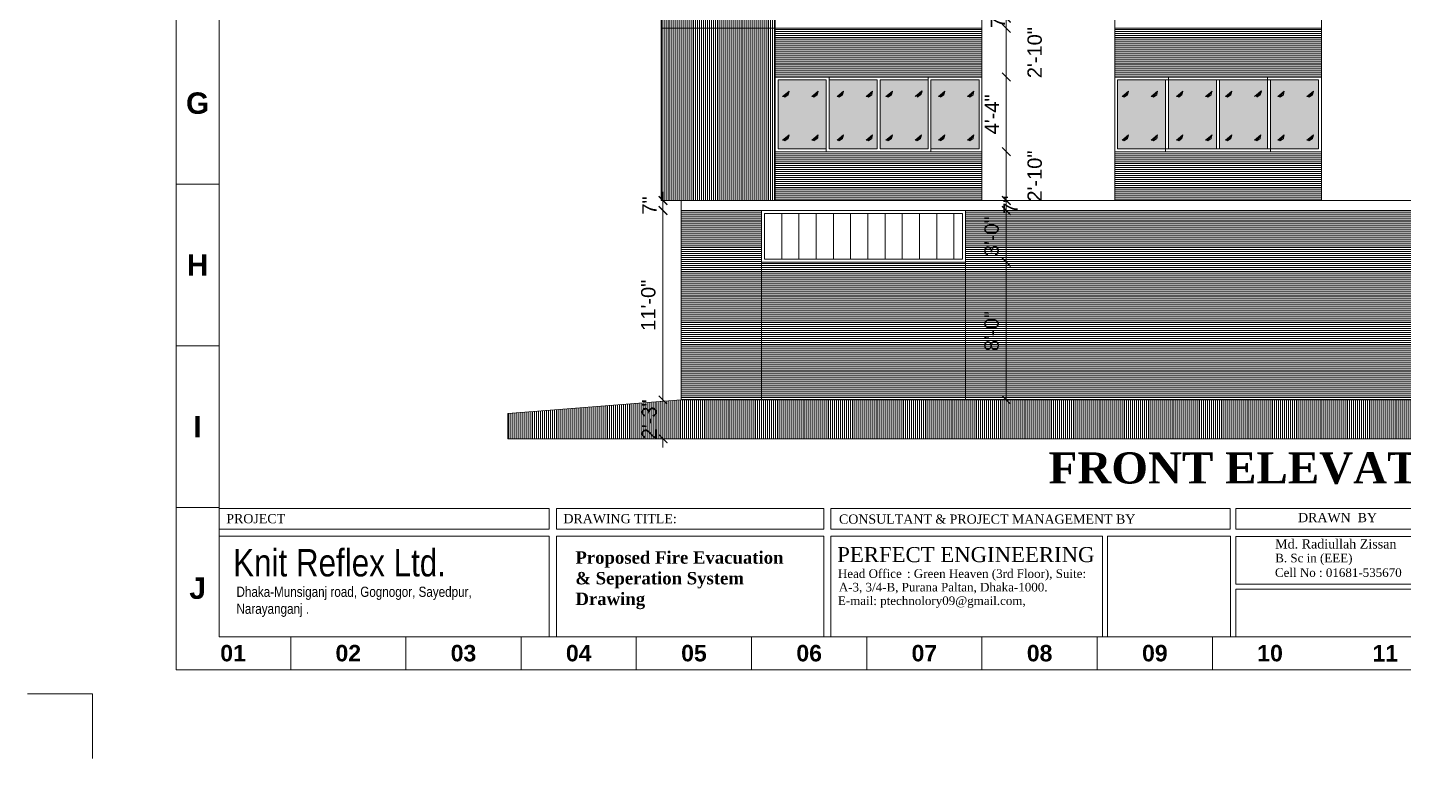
# Model space of a CAD drawing. Header units: inches. Extents: x -250485 to 735580, y -140410 to 288049.
# Drawn here: x 51815 to 52774, y 20956 to 21465 of the extents above; entities that cross this region are included whole.
import ezdxf

# ---------------------------------------------------------------- set-up
doc = ezdxf.new("R2010")
doc.units = ezdxf.units.IN
doc.header["$MEASUREMENT"] = 0
doc.header["$PDMODE"] = 35
doc.layers.get('0').update_dxf_attribs({"lineweight": 0})
doc.layers.get('Defpoints').update_dxf_attribs({"lineweight": 0})
for name, color, linetype, lineweight in [('DIM.', 251, 'Continuous', 5), ('DIM_WORKING', 7, 'Continuous', 0), ('FIX', 251, 'Continuous', 0), ('HATCH', 252, 'Continuous', 0), ('Inline', 7, 'Continuous', 0), ('Layer1', 134, 'Continuous', 0), ('Line.1', 36, 'Continuous', 0), ('Outline', 7, 'Continuous', 0), ('Scale', 7, 'Continuous', 0), ('Scale_Text', 7, 'Continuous', 0), ('Text', 7, 'Continuous', 0), ('TEXT_TITLEBOX', 7, 'Continuous', 13), ('Titelblk', 7, 'Continuous', 25), ('TITLE', 7, 'Continuous', 20), ('window', 140, 'Continuous', 0)]:
    doc.layers.add(name, color=color, linetype=linetype, lineweight=lineweight)
doc.styles.add('10IN', font='arial.ttf', dxfattribs={"height": 10})
doc.styles.add('MONOTEXT', font='txt')
doc.styles.add('SHT-TEXT-1', font='times.ttf', dxfattribs={"height": 12})
doc.styles.get("Standard").update_dxf_attribs({"font": 'arialbd.ttf', "height": 24})
doc.styles.add('SX', font='arial.ttf')
doc.styles.add('TEXT', font='arial.ttf')
doc.dimstyles.new('DIM1', dxfattribs={"dimtxt": 15, "dimasz": 24, "dimexe": 0, "dimexo": 0, "dimgap": 20, "dimtad": 0, "dimdec": 0, "dimzin": 3, "dimdsep": 46, "dimlunit": 3, "dimtxsty": 'SX', "dimblk": 'OPEN30', "dimcen": 0, "dimse1": 1, "dimse2": 1, "dimclrd": 256, "dimclrt": 2, "dimadec": 0, "dimazin": 0, "dimtfac": 1, "dimtdec": 0, "dimtmove": 2, "dimatfit": 0, "dimldrblk": 'OPEN30', "dimfxl": 1, "dimtvp": 1, "dimtolj": 1, "dimtzin": 3, "dimlwd": -1, "dimarcsym": 0})
pattern_1 = [(0, (52632.9647, 21422.827), (4e-16, 1.375), [])]
pattern_2 = [(0, (50812.0583, 21479.8047), (4e-16, 1.375), [])]

# ---------------------------------------------------------------- blocks, each defined once
blk = doc.blocks.new('_ArchTick')
at = {"color": 0, "linetype": 'ByBlock', "const_width": 0.15}
blk.add_lwpolyline([(-0.5, -0.5), (0.5, 0.5)], dxfattribs=at)
blk = doc.blocks.new('*D436')
at = {"layer": 'Defpoints', "color": 0, "ltscale": 30, "transparency": 16777216}
for p in [(52258.22, 21205.92), (52270.96, 21205.92), (52265.98, 21178.92)]:
    blk.add_point(p, dxfattribs=at)
at = {"layer": 'DIM_WORKING', "ltscale": 30, "transparency": 16777216}
for p, q in [((52258.22, 21205.92), (52258.22, 21211.92)), ((52258.22, 21178.92), (52258.22, 21205.92)), ((52258.22, 21178.92), (52258.22, 21172.92))]:
    blk.add_line(p, q, dxfattribs=at)
at = {"layer": 'DIM_WORKING', "ltscale": 30, "transparency": 16777216, "xscale": 6, "yscale": 6, "zscale": 6}
for p, rotation in [((52258.22, 21205.92), 270), ((52258.22, 21178.92), 90)]:
    blk.add_blockref('_ArchTick', p, dxfattribs=dict(at, rotation=rotation))
at = {"layer": 'DIM_WORKING', "ltscale": 30, "transparency": 16777216, "insert": (52248.61, 21192.42), "char_height": 10, "attachment_point": 5, "rotation": 90, "style": '10IN'}
blk.add_mtext('\\A1;2\'-3"', dxfattribs=at)
blk = doc.blocks.new('*D437')
at = {"layer": 'Defpoints', "color": 0, "ltscale": 30, "transparency": 16777216}
for p in [(52258.22, 21337.92), (52270.96, 21337.92), (52270.96, 21205.92)]:
    blk.add_point(p, dxfattribs=at)
at = {"layer": 'DIM_WORKING', "ltscale": 30, "transparency": 16777216}
blk.add_line((52258.22, 21205.92), (52258.22, 21337.92), dxfattribs=at)
at = {"layer": 'DIM_WORKING', "ltscale": 30, "transparency": 16777216, "xscale": 6, "yscale": 6, "zscale": 6}
for p, rotation in [((52258.22, 21337.92), 90), ((52258.22, 21205.92), 270)]:
    blk.add_blockref('_ArchTick', p, dxfattribs=dict(at, rotation=rotation))
at = {"layer": 'DIM_WORKING', "ltscale": 30, "transparency": 16777216, "insert": (52248.01, 21271.92), "char_height": 10, "attachment_point": 5, "rotation": 90, "style": '10IN'}
blk.add_mtext('\\A1;11\'-0"', dxfattribs=at)
blk = doc.blocks.new('*D438')
at = {"layer": 'Defpoints', "color": 0, "ltscale": 30, "transparency": 16777216}
for p in [(52258.22, 21344.92), (52270.96, 21344.92), (52270.96, 21337.92)]:
    blk.add_point(p, dxfattribs=at)
at = {"layer": 'DIM_WORKING', "ltscale": 30, "transparency": 16777216}
for p, q in [((52258.22, 21344.92), (52258.22, 21350.92)), ((52258.22, 21337.92), (52258.22, 21344.92)), ((52258.22, 21337.92), (52258.22, 21331.92))]:
    blk.add_line(p, q, dxfattribs=at)
at = {"layer": 'DIM_WORKING', "ltscale": 30, "transparency": 16777216, "xscale": 6, "yscale": 6, "zscale": 6}
for p, rotation in [((52258.22, 21344.92), 270), ((52258.22, 21337.92), 90)]:
    blk.add_blockref('_ArchTick', p, dxfattribs=dict(at, rotation=rotation))
at = {"layer": 'DIM_WORKING', "ltscale": 30, "transparency": 16777216, "insert": (52248.72, 21341.42), "char_height": 10, "attachment_point": 5, "rotation": 90, "style": '10IN'}
blk.add_mtext('\\A1;7"', dxfattribs=at)
blk = doc.blocks.new('*D447')
at = {"layer": 'Defpoints', "color": 0, "ltscale": 30, "transparency": 16777216}
for p in [(52468.96, 21301.92), (52497.43, 21301.92), (52468.96, 21205.92)]:
    blk.add_point(p, dxfattribs=at)
at = {"layer": 'DIM_WORKING', "ltscale": 30, "transparency": 16777216}
blk.add_line((52497.43, 21205.92), (52497.43, 21301.92), dxfattribs=at)
at = {"layer": 'DIM_WORKING', "ltscale": 30, "transparency": 16777216, "xscale": 6, "yscale": 6, "zscale": 6}
for p, rotation in [((52497.43, 21301.92), 90), ((52497.43, 21205.92), 270)]:
    blk.add_blockref('_ArchTick', p, dxfattribs=dict(at, rotation=rotation))
at = {"layer": 'DIM_WORKING', "ltscale": 30, "transparency": 16777216, "insert": (52487.22, 21253.92), "char_height": 10, "attachment_point": 5, "rotation": 90, "style": '10IN'}
blk.add_mtext('\\A1;8\'-0"', dxfattribs=at)
blk = doc.blocks.new('*D448')
at = {"layer": 'Defpoints', "color": 0, "ltscale": 30, "transparency": 16777216}
for p in [(52468.96, 21337.92), (52497.43, 21337.92), (52468.96, 21301.92)]:
    blk.add_point(p, dxfattribs=at)
at = {"layer": 'DIM_WORKING', "ltscale": 30, "transparency": 16777216}
blk.add_line((52497.43, 21301.92), (52497.43, 21337.92), dxfattribs=at)
at = {"layer": 'DIM_WORKING', "ltscale": 30, "transparency": 16777216, "xscale": 6, "yscale": 6, "zscale": 6}
for p, rotation in [((52497.43, 21337.92), 90), ((52497.43, 21301.92), 270)]:
    blk.add_blockref('_ArchTick', p, dxfattribs=dict(at, rotation=rotation))
at = {"layer": 'DIM_WORKING', "ltscale": 30, "transparency": 16777216, "insert": (52487.22, 21319.92), "char_height": 10, "attachment_point": 5, "rotation": 90, "style": '10IN'}
blk.add_mtext('\\A1;3\'-0"', dxfattribs=at)
blk = doc.blocks.new('*D449')
at = {"layer": 'Defpoints', "color": 0, "ltscale": 30, "transparency": 16777216}
for p in [(52480.46, 21344.92), (52497.43, 21344.92), (52468.96, 21337.92)]:
    blk.add_point(p, dxfattribs=at)
at = {"layer": 'DIM_WORKING', "ltscale": 30, "transparency": 16777216}
blk.add_line((52497.43, 21337.92), (52497.43, 21344.92), dxfattribs=at)
at = {"layer": 'DIM_WORKING', "ltscale": 30, "transparency": 16777216, "xscale": 6, "yscale": 6, "zscale": 6}
for p, rotation in [((52497.43, 21344.92), 90), ((52497.43, 21337.92), 270)]:
    blk.add_blockref('_ArchTick', p, dxfattribs=dict(at, rotation=rotation))
at = {"layer": 'DIM_WORKING', "ltscale": 30, "transparency": 16777216, "insert": (52500.43, 21341.92), "char_height": 10, "attachment_point": 5, "rotation": 90, "style": '10IN'}
blk.add_mtext('\\A1;7"', dxfattribs=at)
blk = doc.blocks.new('*D450')
at = {"layer": 'Defpoints', "color": 0, "ltscale": 30, "transparency": 16777216}
for p in [(52480.46, 21378.92), (52497.43, 21378.92), (52480.46, 21344.92)]:
    blk.add_point(p, dxfattribs=at)
at = {"layer": 'DIM_WORKING', "ltscale": 30, "transparency": 16777216}
for p, q in [((52497.43, 21378.92), (52497.43, 21384.92)), ((52497.43, 21344.92), (52497.43, 21378.92)), ((52497.43, 21344.92), (52497.43, 21338.92))]:
    blk.add_line(p, q, dxfattribs=at)
at = {"layer": 'DIM_WORKING', "ltscale": 30, "transparency": 16777216, "xscale": 6, "yscale": 6, "zscale": 6}
for p, rotation in [((52497.43, 21378.92), 270), ((52497.43, 21344.92), 90)]:
    blk.add_blockref('_ArchTick', p, dxfattribs=dict(at, rotation=rotation))
at = {"layer": 'DIM_WORKING', "ltscale": 30, "transparency": 16777216, "insert": (52517.25, 21361.92), "char_height": 10, "attachment_point": 5, "rotation": 90, "style": '10IN'}
blk.add_mtext('\\A1;2\'-10"', dxfattribs=at)
blk = doc.blocks.new('*D451')
at = {"layer": 'Defpoints', "color": 0, "ltscale": 30, "transparency": 16777216}
for p in [(52480.46, 21430.92), (52497.43, 21430.92), (52480.46, 21378.92)]:
    blk.add_point(p, dxfattribs=at)
at = {"layer": 'DIM_WORKING', "ltscale": 30, "transparency": 16777216}
blk.add_line((52497.43, 21378.92), (52497.43, 21430.92), dxfattribs=at)
at = {"layer": 'DIM_WORKING', "ltscale": 30, "transparency": 16777216, "xscale": 6, "yscale": 6, "zscale": 6}
for p, rotation in [((52497.43, 21430.92), 90), ((52497.43, 21378.92), 270)]:
    blk.add_blockref('_ArchTick', p, dxfattribs=dict(at, rotation=rotation))
at = {"layer": 'DIM_WORKING', "ltscale": 30, "transparency": 16777216, "insert": (52487.43, 21404.92), "char_height": 10, "attachment_point": 5, "rotation": 90, "style": '10IN'}
blk.add_mtext('\\A1;4\'-4"', dxfattribs=at)
blk = doc.blocks.new('*D452')
at = {"layer": 'Defpoints', "color": 0, "ltscale": 30, "transparency": 16777216}
for p in [(52480.46, 21464.92), (52497.43, 21464.92), (52480.46, 21430.92)]:
    blk.add_point(p, dxfattribs=at)
at = {"layer": 'DIM_WORKING', "ltscale": 30, "transparency": 16777216}
for p, q in [((52497.43, 21464.92), (52497.43, 21470.92)), ((52497.43, 21430.92), (52497.43, 21464.92)), ((52497.43, 21430.92), (52497.43, 21424.92))]:
    blk.add_line(p, q, dxfattribs=at)
at = {"layer": 'DIM_WORKING', "ltscale": 30, "transparency": 16777216, "xscale": 6, "yscale": 6, "zscale": 6}
for p, rotation in [((52497.43, 21464.92), 270), ((52497.43, 21430.92), 90)]:
    blk.add_blockref('_ArchTick', p, dxfattribs=dict(at, rotation=rotation))
at = {"layer": 'DIM_WORKING', "ltscale": 30, "transparency": 16777216, "insert": (52517.25, 21447.92), "char_height": 10, "attachment_point": 5, "rotation": 90, "style": '10IN'}
blk.add_mtext('\\A1;2\'-10"', dxfattribs=at)
blk = doc.blocks.new('*D453')
at = {"layer": 'Defpoints', "color": 0, "ltscale": 30, "transparency": 16777216}
for p in [(52480.46, 21471.92), (52497.43, 21471.92), (52480.46, 21464.92)]:
    blk.add_point(p, dxfattribs=at)
at = {"layer": 'DIM_WORKING', "ltscale": 30, "transparency": 16777216}
blk.add_line((52497.43, 21464.92), (52497.43, 21471.92), dxfattribs=at)
at = {"layer": 'DIM_WORKING', "ltscale": 30, "transparency": 16777216, "xscale": 6, "yscale": 6, "zscale": 6}
for p, rotation in [((52497.43, 21471.92), 90), ((52497.43, 21464.92), 270)]:
    blk.add_blockref('_ArchTick', p, dxfattribs=dict(at, rotation=rotation))
at = {"layer": 'DIM_WORKING', "ltscale": 30, "transparency": 16777216, "insert": (52491.59, 21471.34), "char_height": 10, "attachment_point": 5, "rotation": 90, "style": '10IN'}
blk.add_mtext('\\A1;7"', dxfattribs=at)
blk = doc.blocks.new('PAGE')
at = {"layer": 'Inline', "color": 252, "lineweight": 15}
blk.add_lwpolyline([(178051640.63, 22656441.11), (178051640.63, 22657235.79), (178050505.36, 22657235.79), (178050505.36, 22656441.11)], close=True, dxfattribs=at)
at = {"layer": 'Outline', "color": 252, "lineweight": 15}
blk.add_line((178050483.42, 22656424.24), (178051662.57, 22656424.24), dxfattribs=at)
blk.add_lwpolyline([(178050483.42, 22657252.66), (178050483.42, 22656424.24)], dxfattribs=at)
at = {"layer": 'Scale', "color": 252, "lineweight": 9}
for p, q in [((178050483.42, 22656672.88), (178050505.36, 22656672.88)), ((178050483.42, 22656590.1), (178050505.36, 22656590.1)), ((178050483.42, 22656507.32), (178050505.36, 22656507.32)), ((178050542.02, 22656424.24), (178050542.02, 22656441.11)), ((178050601.02, 22656424.24), (178050601.02, 22656441.11)), ((178050660.01, 22656424.24), (178050660.01, 22656441.11)), ((178050719.01, 22656424.24), (178050719.01, 22656441.11)), ((178050778.01, 22656424.24), (178050778.01, 22656441.11)), ((178050837.01, 22656424.24), (178050837.01, 22656441.11)), ((178050896, 22656424.24), (178050896, 22656441.11)), ((178050955, 22656424.24), (178050955, 22656441.11)), ((178051014, 22656424.24), (178051014, 22656441.11))]:
    blk.add_line(p, q, dxfattribs=at)
at = {"layer": 'Scale_Text', "color": 252, "lineweight": 13, "attachment_point": 5}
for s, insert, char_height, width in [('G', (178050494.39, 22656714.27), 10.97, 8.3603), ('H', (178050494.39, 22656631.49), 10.97, 8.3603), ('I', (178050494.39, 22656548.71), 10.97, 8.3603), ('J', (178050494.39, 22656465.93), 10.97, 8.3603), ('01', (178050512.52, 22656432.67), 8.435, 2.5102), ('02', (178050571.52, 22656432.67), 8.435, 2.5102), ('03', (178050630.51, 22656432.67), 8.435, 2.5102), ('04', (178050689.51, 22656432.67), 8.435, 2.5102), ('05', (178050748.51, 22656432.67), 8.435, 2.5102), ('06', (178050807.51, 22656432.67), 8.435, 2.5102), ('07', (178050866.5, 22656432.67), 8.435, 2.5102), ('08', (178050925.5, 22656432.67), 8.435, 2.5102), ('09', (178050984.5, 22656432.67), 8.435, 2.5102), ('10', (178051043.5, 22656432.67), 8.435, 2.5102), ('11', (178051102.49, 22656432.67), 8.435, 2.5102)]:
    blk.add_mtext(s, dxfattribs=dict(at, insert=insert, char_height=char_height, width=width))
blk = doc.blocks.new('Title')
at = {"layer": 'Defpoints', "color": 1, "ltscale": 10}
blk.add_lwpolyline([(-102338.3, -88042.4), (-102338.3, -87942.4), (-102438.3, -87942.4)], dxfattribs=at)
at = {"layer": 'Titelblk', "color": 3, "linetype": 'Continuous', "lineweight": 0, "xscale": 3.014611567961765, "yscale": 3.014611567959946, "zscale": 3.014611567966516}
blk.add_blockref('PAGE', (-536855255.8, -68388224), dxfattribs=at)

msp = doc.modelspace()

# ---------------------------------------------------------------- hatches: boundary and pattern name
at = {"layer": 'DIM_WORKING', "ltscale": 30}
h = msp.add_hatch(color=256, dxfattribs=at)
h.set_gradient(color1=(191, 203, 212), one_color=1, tint=1, name='CURVED')
h.paths.add_polyline_path([(52371.96, 21428.92), (52338.46, 21428.92), (52338.46, 21380.92), (52371.96, 21380.92)])
h.paths.add_polyline_path([(52361.86, 21417.38), (52366.35, 21421.04), (52366.1, 21419.87), (52365.71, 21418.64), (52363.41, 21416.84), (52362.97, 21417.4)], flags=16)
h.paths.add_polyline_path([(52345.44, 21418.64), (52343.15, 21416.84), (52342.7, 21417.4), (52341.59, 21417.38), (52346.08, 21421.04), (52345.84, 21419.87)], flags=16)
h.paths.add_polyline_path([(52366.35, 21390.6), (52366.1, 21389.43), (52366.1, 21388.52), (52365.71, 21388.2), (52363.41, 21386.4), (52362.98, 21386.97), (52361.9, 21386.97)], flags=16)
h.paths.add_polyline_path([(52346.08, 21390.6), (52345.84, 21389.43), (52345.44, 21388.2), (52343.15, 21386.4), (52342.7, 21386.96), (52341.59, 21386.94)], flags=16)
h.paths.add_polyline_path([(52373.96, 21380.92), (52407.46, 21380.92), (52407.46, 21428.92), (52373.96, 21428.92)])
h.paths.add_polyline_path([(52381.06, 21416.84), (52380.61, 21417.4), (52379.51, 21417.38), (52383.99, 21421.04), (52383.75, 21419.87), (52383.35, 21418.64)], flags=16)
h.paths.add_polyline_path([(52383.99, 21390.6), (52383.75, 21389.43), (52383.35, 21388.2), (52381.06, 21386.4), (52380.61, 21386.96), (52379.51, 21386.94)], flags=16)
h.paths.add_polyline_path([(52399.77, 21417.38), (52404.26, 21421.04), (52404.02, 21419.87), (52403.62, 21418.64), (52401.33, 21416.84), (52400.88, 21417.4)], flags=16)
h.paths.add_polyline_path([(52399.77, 21386.94), (52404.26, 21390.6), (52404.02, 21389.43), (52403.62, 21388.2), (52401.33, 21386.4), (52400.88, 21386.96)], flags=16)
h.paths.add_polyline_path([(52409.46, 21380.92), (52442.96, 21380.92), (52442.96, 21428.92), (52409.46, 21428.92)])
h.paths.add_polyline_path([(52418.08, 21390.6), (52417.84, 21389.43), (52417.44, 21388.2), (52415.15, 21386.4), (52414.7, 21386.96), (52413.6, 21386.94)], flags=16)
h.paths.add_polyline_path([(52415.15, 21416.84), (52414.7, 21417.4), (52413.6, 21417.38), (52418.08, 21421.04), (52417.84, 21419.87), (52417.44, 21418.64)], flags=16)
h.paths.add_polyline_path([(52438.12, 21418.98), (52435.83, 21417.17), (52435.42, 21416.84), (52437.71, 21418.64)], flags=16)
h.paths.add_polyline_path([(52433.87, 21386.94), (52438.35, 21390.6), (52438.11, 21389.43), (52437.71, 21388.2), (52435.42, 21386.4), (52434.97, 21386.96)], flags=16)
h.paths.add_polyline_path([(52478.46, 21428.92), (52444.96, 21428.92), (52444.96, 21380.92), (52478.46, 21380.92)])
h.paths.add_polyline_path([(52454.63, 21390.6), (52454.38, 21389.43), (52453.99, 21388.2), (52451.69, 21386.4), (52451.25, 21386.96), (52450.14, 21386.94)], flags=16)
h.paths.add_polyline_path([(52474.89, 21390.6), (52474.65, 21389.43), (52474.25, 21388.2), (52471.96, 21386.4), (52471.52, 21386.96), (52470.41, 21386.94)], flags=16)
h.paths.add_polyline_path([(52470.41, 21417.38), (52474.89, 21421.04), (52474.65, 21419.87), (52474.25, 21418.64), (52471.96, 21416.84), (52471.52, 21417.4)], flags=16)
h.paths.add_polyline_path([(52451.69, 21416.84), (52451.25, 21417.4), (52450.14, 21417.38), (52454.63, 21421.04), (52454.38, 21419.87), (52453.99, 21418.64)], flags=16)
h = msp.add_hatch(color=256, dxfattribs=at)
h.set_gradient(color1=(191, 203, 212), one_color=1, tint=1, name='CURVED')
h.paths.add_polyline_path([(52608.46, 21428.92), (52574.96, 21428.92), (52574.96, 21380.92), (52608.46, 21380.92)])
h.paths.add_polyline_path([(52598.36, 21417.38), (52602.85, 21421.04), (52602.6, 21419.87), (52602.21, 21418.64), (52599.91, 21416.84), (52599.47, 21417.4)], flags=16)
h.paths.add_polyline_path([(52581.94, 21418.64), (52579.65, 21416.84), (52579.2, 21417.4), (52578.09, 21417.38), (52582.58, 21421.04), (52582.34, 21419.87)], flags=16)
h.paths.add_polyline_path([(52602.85, 21390.6), (52602.6, 21389.43), (52602.6, 21388.52), (52602.21, 21388.2), (52599.91, 21386.4), (52599.48, 21386.97), (52598.4, 21386.97)], flags=16)
h.paths.add_polyline_path([(52582.58, 21390.6), (52582.34, 21389.43), (52581.94, 21388.2), (52579.65, 21386.4), (52579.2, 21386.96), (52578.09, 21386.94)], flags=16)
h.paths.add_polyline_path([(52610.46, 21380.92), (52643.96, 21380.92), (52643.96, 21428.92), (52610.46, 21428.92)])
h.paths.add_polyline_path([(52617.56, 21416.84), (52617.11, 21417.4), (52616.01, 21417.38), (52620.49, 21421.04), (52620.25, 21419.87), (52619.85, 21418.64)], flags=16)
h.paths.add_polyline_path([(52620.49, 21390.6), (52620.25, 21389.43), (52619.85, 21388.2), (52617.56, 21386.4), (52617.11, 21386.96), (52616.01, 21386.94)], flags=16)
h.paths.add_polyline_path([(52636.27, 21417.38), (52640.76, 21421.04), (52640.52, 21419.87), (52640.12, 21418.64), (52637.83, 21416.84), (52637.38, 21417.4)], flags=16)
h.paths.add_polyline_path([(52636.27, 21386.94), (52640.76, 21390.6), (52640.52, 21389.43), (52640.12, 21388.2), (52637.83, 21386.4), (52637.38, 21386.96)], flags=16)
h.paths.add_polyline_path([(52645.96, 21380.92), (52679.46, 21380.92), (52679.46, 21428.92), (52645.96, 21428.92)])
h.paths.add_polyline_path([(52654.58, 21390.6), (52654.34, 21389.43), (52653.94, 21388.2), (52651.65, 21386.4), (52651.2, 21386.96), (52650.1, 21386.94)], flags=16)
h.paths.add_polyline_path([(52651.65, 21416.84), (52651.2, 21417.4), (52650.1, 21417.38), (52654.58, 21421.04), (52654.34, 21419.87), (52653.94, 21418.64)], flags=16)
h.paths.add_polyline_path([(52674.62, 21418.98), (52672.33, 21417.17), (52671.92, 21416.84), (52674.21, 21418.64)], flags=16)
h.paths.add_polyline_path([(52670.37, 21386.94), (52674.85, 21390.6), (52674.61, 21389.43), (52674.21, 21388.2), (52671.92, 21386.4), (52671.47, 21386.96)], flags=16)
h.paths.add_polyline_path([(52714.96, 21428.92), (52681.46, 21428.92), (52681.46, 21380.92), (52714.96, 21380.92)])
h.paths.add_polyline_path([(52691.13, 21390.6), (52690.88, 21389.43), (52690.49, 21388.2), (52688.19, 21386.4), (52687.75, 21386.96), (52686.64, 21386.94)], flags=16)
h.paths.add_polyline_path([(52711.39, 21390.6), (52711.15, 21389.43), (52710.75, 21388.2), (52708.46, 21386.4), (52708.02, 21386.96), (52706.91, 21386.94)], flags=16)
h.paths.add_polyline_path([(52706.91, 21417.38), (52711.39, 21421.04), (52711.15, 21419.87), (52710.75, 21418.64), (52708.46, 21416.84), (52708.02, 21417.4)], flags=16)
h.paths.add_polyline_path([(52688.19, 21416.84), (52687.75, 21417.4), (52686.64, 21417.38), (52691.13, 21421.04), (52690.88, 21419.87), (52690.49, 21418.64)], flags=16)
at = {"layer": 'FIX', "ltscale": 30}
h = msp.add_hatch(dxfattribs=at)
h.set_pattern_fill('ANSI31', color=256, scale=11, angle=225, style=0)
h.set_pattern_definition([(270, (46690.2133, 17952.7787), (1.375, -3e-16), [])])
h.paths.add_polyline_path([(52336.46, 21972.92), (52256.96, 21972.92), (52256.96, 21344.92), (52336.46, 21344.92)])
h = msp.add_hatch(dxfattribs=at)
h.set_pattern_fill('ANSI31', color=256, scale=11, angle=315, style=0)
h.set_pattern_definition(pattern_1)
h.paths.add_polyline_path([(52480.46, 21464.92), (52336.46, 21464.92), (52336.46, 21430.92), (52480.46, 21430.92)])
h = msp.add_hatch(dxfattribs=at)
h.set_pattern_fill('ANSI31', color=256, scale=11, angle=315, style=0)
h.set_pattern_definition(pattern_1)
h.paths.add_polyline_path([(52480.46, 21378.92), (52336.46, 21378.92), (52336.46, 21344.92), (52480.46, 21344.92)])
h.paths.add_polyline_path([(52716.96, 21378.92), (52572.96, 21378.92), (52572.96, 21344.92), (52716.96, 21344.92)])
h.paths.add_polyline_path([(52716.96, 21464.92), (52572.96, 21464.92), (52572.96, 21430.92), (52716.96, 21430.92)])
h.paths.add_polyline_path([(52841.71, 21464.92), (52787.25, 21464.92), (52787.25, 21430.92), (52841.71, 21430.92)])
h.paths.add_polyline_path([(52841.71, 21378.92), (52787.25, 21378.92), (52787.25, 21344.92), (52841.71, 21344.92)])
h = msp.add_hatch(dxfattribs=at)
h.set_pattern_fill('ANSI31', color=256, scale=11, angle=315, style=0)
h.set_pattern_definition(pattern_2)
h.paths.add_polyline_path([(52326.96, 21205.92), (52468.96, 21205.92), (52468.96, 21301.92), (52326.96, 21301.92)])
h.paths.add_polyline_path([(52326.96, 21337.92), (52270.96, 21337.92), (52270.96, 21205.92), (52326.96, 21205.92)])
h = msp.add_hatch(dxfattribs=at)
h.set_pattern_fill('ANSI31', color=256, scale=11, angle=315, style=0)
h.set_pattern_definition(pattern_2)
h.paths.add_polyline_path([(52846.71, 21294.92), (52846.71, 21337.92), (52468.96, 21337.92), (52468.96, 21301.92), (52468.96, 21205.92), (52846.71, 21205.92)])
at = {"layer": 'Line.1', "ltscale": 30}
h = msp.add_hatch(dxfattribs=at)
h.set_pattern_fill('ANSI31', color=256, scale=11, angle=225, style=0)
h.set_pattern_definition([(270, (45913.8986, 17852.3837), (1.375, -3e-16), [])])
h.paths.add_polyline_path([(52270.96, 21205.92), (52150.07, 21196.41), (52150.07, 21178.92), (53177.15, 21178.92), (53022.96, 21205.92)])

# ---------------------------------------------------------------- linework, layer by layer
at = {"layer": 'DIM_WORKING', "ltscale": 30}
for p, q in [((52270.96, 21205.92), (52270.96, 21337.92)), ((52326.96, 21205.92), (52326.96, 21337.92)), ((52468.96, 21205.92), (52468.96, 21337.92))]:
    msp.add_line(p, q, dxfattribs=at)
msp.add_lwpolyline([(52270.96, 21205.92), (53022.96, 21205.92)], dxfattribs=at)
at = {"layer": 'FIX', "ltscale": 30}
for points in [[(52336.46, 21344.92), (52256.96, 21344.92), (52256.96, 21972.92), (52336.46, 21972.92)], [(52572.96, 21344.92), (52480.46, 21344.92), (52480.46, 21972.92), (52572.96, 21972.92)], [(52787.25, 21972.92), (52716.96, 21972.92), (52716.96, 21344.92), (52787.25, 21344.92)]]:
    msp.add_lwpolyline(points, close=True, dxfattribs=at)
at = {"layer": 'HATCH', "ltscale": 30}
for p, q in [((52256.96, 21344.92), (52256.96, 21471.92)), ((52336.46, 21344.92), (52336.46, 21464.92)), ((52480.46, 21344.92), (52480.46, 21464.92)), ((52572.96, 21344.92), (52572.96, 21464.92)), ((52716.96, 21344.92), (52716.96, 21464.92))]:
    msp.add_line(p, q, dxfattribs=at)
for points in [[(52256.96, 21464.92), (52480.46, 21464.92)], [(52572.96, 21464.92), (52716.96, 21464.92)], [(52256.96, 21344.92), (53022.96, 21344.92)], [(52270.96, 21344.92), (53022.96, 21344.92)]]:
    msp.add_lwpolyline(points, dxfattribs=at)
msp.add_lwpolyline([(53022.96, 21344.92), (52270.96, 21344.92), (52270.96, 21337.92), (53022.96, 21337.92)], close=True, dxfattribs=at)
at = {"layer": 'Layer1', "ltscale": 30}
for p, q in [((52341.59, 21417.38), (52346.08, 21421.04)), ((52342.71, 21417.41), (52345.84, 21419.87)), ((52343.15, 21416.84), (52345.44, 21418.64)), ((52345.84, 21419.87), (52345.44, 21418.64)), ((52346.08, 21421.04), (52345.84, 21419.87)), ((52361.86, 21417.38), (52366.35, 21421.04)), ((52361.86, 21417.38), (52366.35, 21421.04)), ((52362.98, 21417.41), (52366.1, 21419.87)), ((52362.98, 21417.41), (52366.1, 21419.87)), ((52363.41, 21416.84), (52365.71, 21418.64)), ((52363.41, 21416.84), (52365.71, 21418.64)), ((52366.1, 21419.87), (52365.71, 21418.64)), ((52366.35, 21421.04), (52366.1, 21419.87)), ((52379.51, 21417.38), (52383.99, 21421.04)), ((52379.51, 21417.38), (52383.99, 21421.04)), ((52380.62, 21417.41), (52383.75, 21419.87)), ((52380.62, 21417.41), (52383.75, 21419.87)), ((52381.06, 21416.84), (52383.35, 21418.64)), ((52381.06, 21416.84), (52383.35, 21418.64)), ((52383.75, 21419.87), (52383.35, 21418.64)), ((52383.99, 21421.04), (52383.75, 21419.87)), ((52399.77, 21417.38), (52404.26, 21421.04)), ((52399.77, 21417.38), (52404.26, 21421.04)), ((52400.89, 21417.41), (52404.02, 21419.87)), ((52400.89, 21417.41), (52404.02, 21419.87)), ((52401.33, 21416.84), (52403.62, 21418.64)), ((52401.33, 21416.84), (52403.62, 21418.64)), ((52404.02, 21419.87), (52403.62, 21418.64)), ((52404.26, 21421.04), (52404.02, 21419.87)), ((52413.6, 21417.38), (52418.08, 21421.04)), ((52413.6, 21417.38), (52418.08, 21421.04)), ((52414.71, 21417.41), (52417.84, 21419.87)), ((52414.71, 21417.41), (52417.84, 21419.87)), ((52415.15, 21416.84), (52417.44, 21418.64)), ((52415.15, 21416.84), (52417.44, 21418.64)), ((52417.84, 21419.87), (52417.44, 21418.64)), ((52418.08, 21421.04), (52417.84, 21419.87)), ((52433.87, 21417.38), (52438.35, 21421.04)), ((52434.28, 21417.72), (52438.76, 21421.38)), ((52434.98, 21417.41), (52438.11, 21419.87)), ((52435.39, 21417.74), (52438.52, 21420.21)), ((52435.42, 21416.84), (52437.71, 21418.64)), ((52435.83, 21417.17), (52438.12, 21418.98)), ((52438.52, 21420.21), (52438.12, 21418.98)), ((52438.76, 21421.38), (52438.52, 21420.21)), ((52450.14, 21417.38), (52454.63, 21421.04)), ((52450.14, 21417.38), (52454.63, 21421.04)), ((52451.26, 21417.41), (52454.38, 21419.87)), ((52451.26, 21417.41), (52454.38, 21419.87)), ((52451.69, 21416.84), (52453.99, 21418.64)), ((52451.69, 21416.84), (52453.99, 21418.64)), ((52454.38, 21419.87), (52453.99, 21418.64)), ((52454.63, 21421.04), (52454.38, 21419.87)), ((52470.41, 21417.38), (52474.89, 21421.04)), ((52470.41, 21417.38), (52474.89, 21421.04)), ((52471.53, 21417.41), (52474.65, 21419.87)), ((52471.53, 21417.41), (52474.65, 21419.87)), ((52471.96, 21416.84), (52474.25, 21418.64)), ((52471.96, 21416.84), (52474.25, 21418.64)), ((52474.65, 21419.87), (52474.25, 21418.64)), ((52474.89, 21421.04), (52474.65, 21419.87)), ((52578.09, 21417.38), (52582.58, 21421.04)), ((52579.21, 21417.41), (52582.34, 21419.87)), ((52579.65, 21416.84), (52581.94, 21418.64)), ((52582.34, 21419.87), (52581.94, 21418.64)), ((52582.58, 21421.04), (52582.34, 21419.87)), ((52598.36, 21417.38), (52602.85, 21421.04)), ((52598.36, 21417.38), (52602.85, 21421.04)), ((52599.48, 21417.41), (52602.6, 21419.87)), ((52599.48, 21417.41), (52602.6, 21419.87)), ((52599.91, 21416.84), (52602.21, 21418.64)), ((52599.91, 21416.84), (52602.21, 21418.64)), ((52602.6, 21419.87), (52602.21, 21418.64)), ((52602.85, 21421.04), (52602.6, 21419.87)), ((52616.01, 21417.38), (52620.49, 21421.04)), ((52616.01, 21417.38), (52620.49, 21421.04)), ((52617.12, 21417.41), (52620.25, 21419.87)), ((52617.12, 21417.41), (52620.25, 21419.87)), ((52617.56, 21416.84), (52619.85, 21418.64)), ((52617.56, 21416.84), (52619.85, 21418.64)), ((52620.25, 21419.87), (52619.85, 21418.64)), ((52620.49, 21421.04), (52620.25, 21419.87)), ((52636.27, 21417.38), (52640.76, 21421.04)), ((52636.27, 21417.38), (52640.76, 21421.04)), ((52637.39, 21417.41), (52640.52, 21419.87)), ((52637.39, 21417.41), (52640.52, 21419.87)), ((52637.83, 21416.84), (52640.12, 21418.64)), ((52637.83, 21416.84), (52640.12, 21418.64)), ((52640.52, 21419.87), (52640.12, 21418.64)), ((52640.76, 21421.04), (52640.52, 21419.87)), ((52650.1, 21417.38), (52654.58, 21421.04)), ((52650.1, 21417.38), (52654.58, 21421.04)), ((52651.21, 21417.41), (52654.34, 21419.87)), ((52651.21, 21417.41), (52654.34, 21419.87)), ((52651.65, 21416.84), (52653.94, 21418.64)), ((52651.65, 21416.84), (52653.94, 21418.64)), ((52654.34, 21419.87), (52653.94, 21418.64)), ((52654.58, 21421.04), (52654.34, 21419.87)), ((52670.37, 21417.38), (52674.85, 21421.04)), ((52670.78, 21417.72), (52675.26, 21421.38)), ((52671.48, 21417.41), (52674.61, 21419.87)), ((52671.89, 21417.74), (52675.02, 21420.21)), ((52671.92, 21416.84), (52674.21, 21418.64)), ((52672.33, 21417.17), (52674.62, 21418.98)), ((52675.02, 21420.21), (52674.62, 21418.98)), ((52675.26, 21421.38), (52675.02, 21420.21)), ((52686.64, 21417.38), (52691.13, 21421.04)), ((52686.64, 21417.38), (52691.13, 21421.04)), ((52687.76, 21417.41), (52690.88, 21419.87)), ((52687.76, 21417.41), (52690.88, 21419.87)), ((52688.19, 21416.84), (52690.49, 21418.64)), ((52688.19, 21416.84), (52690.49, 21418.64)), ((52690.88, 21419.87), (52690.49, 21418.64)), ((52691.13, 21421.04), (52690.88, 21419.87)), ((52706.91, 21417.38), (52711.39, 21421.04)), ((52706.91, 21417.38), (52711.39, 21421.04)), ((52708.03, 21417.41), (52711.15, 21419.87)), ((52708.03, 21417.41), (52711.15, 21419.87)), ((52708.46, 21416.84), (52710.75, 21418.64)), ((52708.46, 21416.84), (52710.75, 21418.64)), ((52711.15, 21419.87), (52710.75, 21418.64)), ((52711.39, 21421.04), (52711.15, 21419.87)), ((52342.7, 21417.4), (52341.59, 21417.38)), ((52343.15, 21416.84), (52342.7, 21417.4)), ((52362.97, 21417.4), (52361.86, 21417.38)), ((52363.41, 21416.84), (52362.97, 21417.4)), ((52380.61, 21417.4), (52379.51, 21417.38)), ((52381.06, 21416.84), (52380.61, 21417.4)), ((52400.88, 21417.4), (52399.77, 21417.38)), ((52401.33, 21416.84), (52400.88, 21417.4)), ((52414.7, 21417.4), (52413.6, 21417.38)), ((52415.15, 21416.84), (52414.7, 21417.4)), ((52435.38, 21417.74), (52434.28, 21417.72)), ((52435.83, 21417.17), (52435.38, 21417.74)), ((52451.25, 21417.4), (52450.14, 21417.38)), ((52451.69, 21416.84), (52451.25, 21417.4)), ((52471.52, 21417.4), (52470.41, 21417.38)), ((52471.96, 21416.84), (52471.52, 21417.4)), ((52579.2, 21417.4), (52578.09, 21417.38)), ((52579.65, 21416.84), (52579.2, 21417.4)), ((52599.47, 21417.4), (52598.36, 21417.38)), ((52599.91, 21416.84), (52599.47, 21417.4)), ((52617.11, 21417.4), (52616.01, 21417.38)), ((52617.56, 21416.84), (52617.11, 21417.4)), ((52637.38, 21417.4), (52636.27, 21417.38)), ((52637.83, 21416.84), (52637.38, 21417.4)), ((52651.2, 21417.4), (52650.1, 21417.38)), ((52651.65, 21416.84), (52651.2, 21417.4)), ((52671.88, 21417.74), (52670.78, 21417.72)), ((52672.33, 21417.17), (52671.88, 21417.74)), ((52687.75, 21417.4), (52686.64, 21417.38)), ((52688.19, 21416.84), (52687.75, 21417.4)), ((52708.02, 21417.4), (52706.91, 21417.38)), ((52708.46, 21416.84), (52708.02, 21417.4)), ((52341.59, 21386.94), (52346.08, 21390.6)), ((52341.59, 21386.94), (52346.08, 21390.6)), ((52346.08, 21390.6), (52345.84, 21389.43)), ((52361.86, 21386.94), (52366.35, 21390.6)), ((52366.35, 21390.6), (52366.1, 21389.43)), ((52379.51, 21386.94), (52383.99, 21390.6)), ((52379.51, 21386.94), (52383.99, 21390.6)), ((52383.99, 21390.6), (52383.75, 21389.43)), ((52399.77, 21386.94), (52404.26, 21390.6)), ((52399.77, 21386.94), (52404.26, 21390.6)), ((52404.26, 21390.6), (52404.02, 21389.43)), ((52413.6, 21386.94), (52418.08, 21390.6)), ((52413.6, 21386.94), (52418.08, 21390.6)), ((52418.08, 21390.6), (52417.84, 21389.43)), ((52433.87, 21386.94), (52438.35, 21390.6)), ((52433.87, 21386.94), (52438.35, 21390.6)), ((52438.35, 21390.6), (52438.11, 21389.43)), ((52450.14, 21386.94), (52454.63, 21390.6)), ((52450.14, 21386.94), (52454.63, 21390.6)), ((52454.63, 21390.6), (52454.38, 21389.43)), ((52470.41, 21386.94), (52474.89, 21390.6)), ((52470.41, 21386.94), (52474.89, 21390.6)), ((52474.89, 21390.6), (52474.65, 21389.43)), ((52578.09, 21386.94), (52582.58, 21390.6)), ((52578.09, 21386.94), (52582.58, 21390.6)), ((52582.58, 21390.6), (52582.34, 21389.43)), ((52598.36, 21386.94), (52602.85, 21390.6)), ((52602.85, 21390.6), (52602.6, 21389.43)), ((52616.01, 21386.94), (52620.49, 21390.6)), ((52616.01, 21386.94), (52620.49, 21390.6)), ((52620.49, 21390.6), (52620.25, 21389.43)), ((52636.27, 21386.94), (52640.76, 21390.6)), ((52636.27, 21386.94), (52640.76, 21390.6)), ((52640.76, 21390.6), (52640.52, 21389.43)), ((52650.1, 21386.94), (52654.58, 21390.6)), ((52650.1, 21386.94), (52654.58, 21390.6)), ((52654.58, 21390.6), (52654.34, 21389.43)), ((52670.37, 21386.94), (52674.85, 21390.6)), ((52670.37, 21386.94), (52674.85, 21390.6)), ((52674.85, 21390.6), (52674.61, 21389.43)), ((52686.64, 21386.94), (52691.13, 21390.6)), ((52686.64, 21386.94), (52691.13, 21390.6)), ((52691.13, 21390.6), (52690.88, 21389.43)), ((52706.91, 21386.94), (52711.39, 21390.6)), ((52706.91, 21386.94), (52711.39, 21390.6)), ((52711.39, 21390.6), (52711.15, 21389.43)), ((52342.7, 21386.96), (52341.59, 21386.94)), ((52343.15, 21386.4), (52342.7, 21386.96)), ((52342.71, 21386.97), (52345.84, 21389.43)), ((52342.71, 21386.97), (52345.84, 21389.43)), ((52343.15, 21386.4), (52345.44, 21388.2)), ((52343.15, 21386.4), (52345.44, 21388.2)), ((52345.84, 21389.43), (52345.44, 21388.2)), ((52362.98, 21386.97), (52361.86, 21386.97)), ((52362.98, 21386.97), (52366.1, 21389.43)), ((52363.41, 21386.4), (52362.98, 21386.97)), ((52363.41, 21386.4), (52365.71, 21388.2)), ((52365.71, 21388.2), (52363.41, 21386.4)), ((52366.1, 21388.52), (52365.71, 21388.2)), ((52366.1, 21389.43), (52366.1, 21388.52)), ((52380.61, 21386.96), (52379.51, 21386.94)), ((52381.06, 21386.4), (52380.61, 21386.96)), ((52380.62, 21386.97), (52383.75, 21389.43)), ((52380.62, 21386.97), (52383.75, 21389.43)), ((52381.06, 21386.4), (52383.35, 21388.2)), ((52381.06, 21386.4), (52383.35, 21388.2)), ((52383.75, 21389.43), (52383.35, 21388.2)), ((52400.88, 21386.96), (52399.77, 21386.94)), ((52401.33, 21386.4), (52400.88, 21386.96)), ((52400.89, 21386.97), (52404.02, 21389.43)), ((52400.89, 21386.97), (52404.02, 21389.43)), ((52401.33, 21386.4), (52403.62, 21388.2)), ((52401.33, 21386.4), (52403.62, 21388.2)), ((52404.02, 21389.43), (52403.62, 21388.2)), ((52414.7, 21386.96), (52413.6, 21386.94)), ((52415.15, 21386.4), (52414.7, 21386.96)), ((52414.71, 21386.97), (52417.84, 21389.43)), ((52414.71, 21386.97), (52417.84, 21389.43)), ((52415.15, 21386.4), (52417.44, 21388.2)), ((52415.15, 21386.4), (52417.44, 21388.2)), ((52417.84, 21389.43), (52417.44, 21388.2)), ((52434.97, 21386.96), (52433.87, 21386.94)), ((52435.42, 21386.4), (52434.97, 21386.96)), ((52434.98, 21386.97), (52438.11, 21389.43)), ((52434.98, 21386.97), (52438.11, 21389.43)), ((52435.42, 21386.4), (52437.71, 21388.2)), ((52435.42, 21386.4), (52437.71, 21388.2)), ((52438.11, 21389.43), (52437.71, 21388.2)), ((52451.25, 21386.96), (52450.14, 21386.94)), ((52451.69, 21386.4), (52451.25, 21386.96)), ((52451.26, 21386.97), (52454.38, 21389.43)), ((52451.26, 21386.97), (52454.38, 21389.43)), ((52451.69, 21386.4), (52453.99, 21388.2)), ((52451.69, 21386.4), (52453.99, 21388.2)), ((52454.38, 21389.43), (52453.99, 21388.2)), ((52471.52, 21386.96), (52470.41, 21386.94)), ((52471.96, 21386.4), (52471.52, 21386.96)), ((52471.53, 21386.97), (52474.65, 21389.43)), ((52471.53, 21386.97), (52474.65, 21389.43)), ((52471.96, 21386.4), (52474.25, 21388.2)), ((52471.96, 21386.4), (52474.25, 21388.2)), ((52474.65, 21389.43), (52474.25, 21388.2)), ((52579.2, 21386.96), (52578.09, 21386.94)), ((52579.65, 21386.4), (52579.2, 21386.96)), ((52579.21, 21386.97), (52582.34, 21389.43)), ((52579.21, 21386.97), (52582.34, 21389.43)), ((52579.65, 21386.4), (52581.94, 21388.2)), ((52579.65, 21386.4), (52581.94, 21388.2)), ((52582.34, 21389.43), (52581.94, 21388.2)), ((52599.48, 21386.97), (52598.36, 21386.97)), ((52599.48, 21386.97), (52602.6, 21389.43)), ((52599.91, 21386.4), (52599.48, 21386.97)), ((52599.91, 21386.4), (52602.21, 21388.2)), ((52602.21, 21388.2), (52599.91, 21386.4)), ((52602.6, 21388.52), (52602.21, 21388.2)), ((52602.6, 21389.43), (52602.6, 21388.52)), ((52617.11, 21386.96), (52616.01, 21386.94)), ((52617.56, 21386.4), (52617.11, 21386.96)), ((52617.12, 21386.97), (52620.25, 21389.43)), ((52617.12, 21386.97), (52620.25, 21389.43)), ((52617.56, 21386.4), (52619.85, 21388.2)), ((52617.56, 21386.4), (52619.85, 21388.2)), ((52620.25, 21389.43), (52619.85, 21388.2)), ((52637.38, 21386.96), (52636.27, 21386.94)), ((52637.83, 21386.4), (52637.38, 21386.96)), ((52637.39, 21386.97), (52640.52, 21389.43)), ((52637.39, 21386.97), (52640.52, 21389.43)), ((52637.83, 21386.4), (52640.12, 21388.2)), ((52637.83, 21386.4), (52640.12, 21388.2)), ((52640.52, 21389.43), (52640.12, 21388.2)), ((52651.2, 21386.96), (52650.1, 21386.94)), ((52651.65, 21386.4), (52651.2, 21386.96)), ((52651.21, 21386.97), (52654.34, 21389.43)), ((52651.21, 21386.97), (52654.34, 21389.43)), ((52651.65, 21386.4), (52653.94, 21388.2)), ((52651.65, 21386.4), (52653.94, 21388.2)), ((52654.34, 21389.43), (52653.94, 21388.2)), ((52671.47, 21386.96), (52670.37, 21386.94)), ((52671.92, 21386.4), (52671.47, 21386.96)), ((52671.48, 21386.97), (52674.61, 21389.43)), ((52671.48, 21386.97), (52674.61, 21389.43)), ((52671.92, 21386.4), (52674.21, 21388.2)), ((52671.92, 21386.4), (52674.21, 21388.2)), ((52674.61, 21389.43), (52674.21, 21388.2)), ((52687.75, 21386.96), (52686.64, 21386.94)), ((52688.19, 21386.4), (52687.75, 21386.96)), ((52687.76, 21386.97), (52690.88, 21389.43)), ((52687.76, 21386.97), (52690.88, 21389.43)), ((52688.19, 21386.4), (52690.49, 21388.2)), ((52688.19, 21386.4), (52690.49, 21388.2)), ((52690.88, 21389.43), (52690.49, 21388.2)), ((52708.02, 21386.96), (52706.91, 21386.94)), ((52708.46, 21386.4), (52708.02, 21386.96)), ((52708.03, 21386.97), (52711.15, 21389.43)), ((52708.03, 21386.97), (52711.15, 21389.43)), ((52708.46, 21386.4), (52710.75, 21388.2)), ((52708.46, 21386.4), (52710.75, 21388.2)), ((52711.15, 21389.43), (52710.75, 21388.2))]:
    msp.add_line(p, q, dxfattribs=at)
at = {"layer": 'Line.1', "ltscale": 30}
for points in [[(52270.96, 21205.92), (52150.07, 21196.41), (52150.07, 21178.92)], [(53177.15, 21178.92), (52150.07, 21178.92)]]:
    msp.add_lwpolyline(points, dxfattribs=at)
at = {"layer": 'TEXT_TITLEBOX'}
for p, q in [((51948.89, 21115.98), (51948.89, 21130.36)), ((51948.89, 21130.36), (52178.88, 21130.36)), ((52178.88, 21130.36), (52178.88, 21115.98)), ((52183.93, 21115.98), (52183.93, 21130.36)), ((52183.93, 21130.36), (52370.2, 21130.36)), ((52370.2, 21130.36), (52370.2, 21115.98)), ((52375.25, 21115.98), (52375.25, 21130.36)), ((52375.25, 21130.36), (52653.51, 21130.36)), ((52653.51, 21130.36), (52653.51, 21115.98)), ((52657.32, 21115.98), (52657.32, 21130.36)), ((52657.32, 21130.36), (52807.08, 21130.36)), ((52178.88, 21115.98), (51948.89, 21115.98)), ((52370.2, 21115.98), (52183.93, 21115.98)), ((52653.51, 21115.98), (52375.25, 21115.98)), ((52807.08, 21115.98), (52657.32, 21115.98)), ((51948.89, 21040.96), (51948.89, 21110.94)), ((51948.89, 21110.94), (52178.88, 21110.94)), ((52178.88, 21110.94), (52178.88, 21040.96)), ((52183.93, 21040.96), (52183.93, 21110.94)), ((52183.93, 21110.94), (52370.22, 21110.94)), ((52370.22, 21110.94), (52370.22, 21040.96)), ((52375.26, 21040.96), (52375.26, 21110.94)), ((52375.26, 21110.94), (52564.52, 21110.94)), ((52564.52, 21110.94), (52564.52, 21040.96)), ((52567.96, 21040.96), (52567.96, 21110.94)), ((52567.96, 21110.94), (52653.54, 21110.94)), ((52653.54, 21110.94), (52653.54, 21040.96)), ((52657.27, 21077.71), (52657.27, 21110.91)), ((52657.27, 21110.91), (52807.18, 21110.91)), ((52807.18, 21077.71), (52657.27, 21077.71)), ((52657.27, 21040.93), (52657.27, 21074.14)), ((52657.27, 21074.14), (52807.18, 21074.14)), ((52178.88, 21040.96), (51948.89, 21040.96)), ((52370.22, 21040.96), (52183.93, 21040.96)), ((52564.52, 21040.96), (52375.26, 21040.96)), ((52653.54, 21040.96), (52567.96, 21040.96)), ((52807.18, 21040.93), (52657.27, 21040.93))]:
    msp.add_line(p, q, dxfattribs=at)
at = {"layer": 'window', "ltscale": 30}
for p, q in [((52371.96, 21428.92), (52371.96, 21378.92)), ((52373.96, 21430.92), (52373.96, 21380.92)), ((52407.46, 21428.92), (52407.46, 21380.92)), ((52409.46, 21428.92), (52409.46, 21380.92)), ((52442.96, 21430.92), (52442.96, 21380.92)), ((52444.96, 21428.92), (52444.96, 21378.92)), ((52608.46, 21428.92), (52608.46, 21378.92)), ((52610.46, 21430.92), (52610.46, 21380.92)), ((52643.96, 21428.92), (52643.96, 21380.92)), ((52645.96, 21428.92), (52645.96, 21380.92)), ((52679.46, 21430.92), (52679.46, 21380.92)), ((52681.46, 21428.92), (52681.46, 21378.92)), ((52340.96, 21335.92), (52340.96, 21303.92)), ((52352.96, 21335.92), (52352.96, 21303.92)), ((52364.96, 21335.92), (52364.96, 21303.92)), ((52376.96, 21335.92), (52376.96, 21303.92)), ((52388.96, 21335.92), (52388.96, 21303.92)), ((52400.96, 21335.92), (52400.96, 21303.92)), ((52412.96, 21335.92), (52412.96, 21303.92)), ((52424.96, 21335.92), (52424.96, 21303.92)), ((52436.96, 21335.92), (52436.96, 21303.92)), ((52448.96, 21335.92), (52448.96, 21303.92)), ((52460.96, 21335.92), (52460.96, 21303.92))]:
    msp.add_line(p, q, dxfattribs=at)
for points in [[(52480.46, 21430.92), (52336.46, 21430.92), (52336.46, 21378.92), (52480.46, 21378.92)], [(52716.96, 21430.92), (52572.96, 21430.92), (52572.96, 21378.92), (52716.96, 21378.92)], [(52716.96, 21430.92), (52572.96, 21430.92), (52572.96, 21378.92), (52716.96, 21378.92)], [(52714.96, 21428.92), (52574.96, 21428.92), (52574.96, 21380.92), (52714.96, 21380.92)], [(52468.96, 21337.92), (52326.96, 21337.92), (52326.96, 21301.92), (52468.96, 21301.92)], [(52466.96, 21335.92), (52328.96, 21335.92), (52328.96, 21303.92), (52466.96, 21303.92)], [(52340.96, 21335.92), (52328.96, 21335.92), (52328.96, 21303.92), (52340.96, 21303.92)], [(52352.96, 21335.92), (52340.96, 21335.92), (52340.96, 21303.92), (52352.96, 21303.92)], [(52364.96, 21335.92), (52352.96, 21335.92), (52352.96, 21303.92), (52364.96, 21303.92)], [(52376.96, 21335.92), (52364.96, 21335.92), (52364.96, 21303.92), (52376.96, 21303.92)], [(52388.96, 21335.92), (52376.96, 21335.92), (52376.96, 21303.92), (52388.96, 21303.92)], [(52400.96, 21335.92), (52388.96, 21335.92), (52388.96, 21303.92), (52400.96, 21303.92)], [(52412.96, 21335.92), (52400.96, 21335.92), (52400.96, 21303.92), (52412.96, 21303.92)], [(52424.96, 21335.92), (52412.96, 21335.92), (52412.96, 21303.92), (52424.96, 21303.92)], [(52436.96, 21335.92), (52424.96, 21335.92), (52424.96, 21303.92), (52436.96, 21303.92)], [(52448.96, 21335.92), (52436.96, 21335.92), (52436.96, 21303.92), (52448.96, 21303.92)], [(52460.96, 21335.92), (52448.96, 21335.92), (52448.96, 21303.92), (52460.96, 21303.92)]]:
    msp.add_lwpolyline(points, close=True, dxfattribs=at)
for points in [[(52371.96, 21428.92), (52338.46, 21428.92), (52338.46, 21380.92), (52371.96, 21380.92)], [(52407.46, 21428.92), (52373.96, 21428.92)], [(52442.96, 21428.92), (52409.46, 21428.92)], [(52444.96, 21380.92), (52478.46, 21380.92), (52478.46, 21428.92), (52444.96, 21428.92)], [(52608.46, 21428.92), (52574.96, 21428.92), (52574.96, 21380.92), (52608.46, 21380.92)], [(52643.96, 21428.92), (52610.46, 21428.92)], [(52679.46, 21428.92), (52645.96, 21428.92)], [(52681.46, 21380.92), (52714.96, 21380.92), (52714.96, 21428.92), (52681.46, 21428.92)], [(52373.96, 21380.92), (52407.46, 21380.92)], [(52409.46, 21380.92), (52442.96, 21380.92)], [(52610.46, 21380.92), (52643.96, 21380.92)], [(52645.96, 21380.92), (52679.46, 21380.92)]]:
    msp.add_lwpolyline(points, dxfattribs=at)

# ---------------------------------------------------------------- block references
at = {"layer": 'TITLE', "xscale": 0.4514072680613026, "yscale": 0.4514072680613026, "zscale": 0.4514072643306897}
msp.add_blockref('Title', (98056.84, 60699.12), dxfattribs=at)

# ---------------------------------------------------------------- texts
at = {"insert": (52526.96, 21158.36), "char_height": 21.6976, "width": 847.4634, "attachment_point": 4}
msp.add_mtext('{\\fTimes New Roman|b1|i0|c0|p18;FRONT ELEVATION}', dxfattribs=at)
at = {"color": 7, "insert": (52197.18, 21080.32), "char_height": 8.64, "width": 369.0661, "attachment_point": 4}
msp.add_mtext('{\\fTimes New Roman|b1|i0|c0|p18;Proposed Fire Evacuation \\P& Seperation System \\PDrawing}', dxfattribs=at)
at = {"layer": 'DIM.', "color": 5, "lineweight": 13, "insert": (52032.85, 21076.5), "char_height": 19.0902, "width": 517.1069, "attachment_point": 5, "style": 'TEXT'}
msp.add_mtext('{\\fArial Narrow|b0|i0|c0|p34;Knit Reflex Ltd.\\C256;\\P\\pt7.16569;\\fSwis721 BT|b1|i0|c0|p34;\\C7; }', dxfattribs=at)
at = {"layer": 'Text', "color": 56, "insert": (51961.04, 21065.33), "char_height": 7.0905, "width": 271.8122, "attachment_point": 4, "style": 'MONOTEXT'}
msp.add_mtext('{\\fArial Narrow|b0|i0|c0|p34;\\C7;Dhaka-Munsiganj road, Gognogor, Sayedpur, \\PNarayanganj .}', dxfattribs=at)
at = {"layer": 'TEXT_TITLEBOX', "lineweight": 25, "style": 'SHT-TEXT-1'}
for s, height, p in [('PROJECT', 6.425, (51953.93, 21120.03)), ('DRAWING TITLE:', 6.4249, (52188.82, 21120.03)), ('CONSULTANT & PROJECT MANAGEMENT BY', 6.4249, (52380.86, 21119.72)), ('DRAWN  BY', 6.425, (52700.73, 21120.78)), ('Md. Radiullah Zissan', 6.478, (52684.75, 21102.41)), ('B. Sc in (EEE)', 5.9981, (52684.8, 21092.81)), ('Cell No : 01681-535670', 5.9981, (52684.62, 21082.67))]:
    msp.add_text(s, height=height, dxfattribs=at).set_placement(p)
at = {"layer": 'TEXT_TITLEBOX', "color": 1, "lineweight": 25, "style": 'SHT-TEXT-1'}
msp.add_text('PERFECT ENGINEERING', height=10.496, dxfattribs=at).set_placement((52379.64, 21092.95))
at = {"layer": 'TEXT_TITLEBOX', "color": 7, "lineweight": 25, "style": 'SHT-TEXT-1'}
for s, p in [('Head Office', (52380.09, 21081.97)), (': Green Heaven (3rd Floor), Suite:', (52428.23, 21081.97)), ('A-3, 3/4-B, Purana Paltan, Dhaka-1000.', (52380.75, 21072.52)), ('E-mail: ptechnolory09@gmail.com,', (52380.1, 21063.07))]:
    msp.add_text(s, height=5.9977, dxfattribs=at).set_placement(p)

# ---------------------------------------------------------------- dimensions: what is measured, and where the dimension line sits
at = {"layer": 'DIM_WORKING', "ltscale": 30}
for base, p1, p2, picture, middle in [((52497.43, 21471.92), (52480.46, 21464.92), (52480.46, 21471.92), '*D453', (52491.59, 21471.34)), ((52497.43, 21344.92), (52468.96, 21337.92), (52480.46, 21344.92), '*D449', (52500.43, 21341.92))]:
    dim = msp.add_linear_dim(base=base, p1=p1, p2=p2, angle=90, dimstyle='DIM1', override={"dimtxt": 8, "dimasz": 6, "dimgap": 3, "dimtxsty": '10IN', "dimblk": 'ArchTick', "dimclrt": 256, "dimldrblk": 'ArchTick', "dimfxl": 4, "dimarcsym": 1}, dxfattribs=at)
    dim.commit()
    dim.dimension.update_dxf_attribs({"geometry": picture, "text_midpoint": middle, "dimtype": 160})
for base, p1, p2, picture, middle in [((52497.43, 21464.92), (52480.46, 21430.92), (52480.46, 21464.92), '*D452', (52517.25, 21447.92)), ((52497.43, 21430.92), (52480.46, 21378.92), (52480.46, 21430.92), '*D451', (52487.43, 21404.92)), ((52497.43, 21378.92), (52480.46, 21344.92), (52480.46, 21378.92), '*D450', (52517.25, 21361.92)), ((52258.22, 21344.92), (52270.96, 21337.92), (52270.96, 21344.92), '*D438', (52248.72, 21341.42)), ((52258.22, 21337.92), (52270.96, 21205.92), (52270.96, 21337.92), '*D437', (52248.01, 21271.92)), ((52497.43, 21337.92), (52468.96, 21301.92), (52468.96, 21337.92), '*D448', (52487.22, 21319.92)), ((52497.43, 21301.92), (52468.96, 21205.92), (52468.96, 21301.92), '*D447', (52487.22, 21253.92)), ((52258.22, 21205.92), (52265.98, 21178.92), (52270.96, 21205.92), '*D436', (52248.61, 21192.42))]:
    dim = msp.add_linear_dim(base=base, p1=p1, p2=p2, angle=90, dimstyle='DIM1', override={"dimtxt": 8, "dimasz": 6, "dimgap": 3, "dimtxsty": '10IN', "dimblk": 'ArchTick', "dimclrt": 256, "dimldrblk": 'ArchTick', "dimfxl": 4, "dimarcsym": 1}, dxfattribs=at)
    dim.commit()
    dim.dimension.update_dxf_attribs({"geometry": picture, "text_midpoint": middle})

doc.saveas('drawing.dxf')
